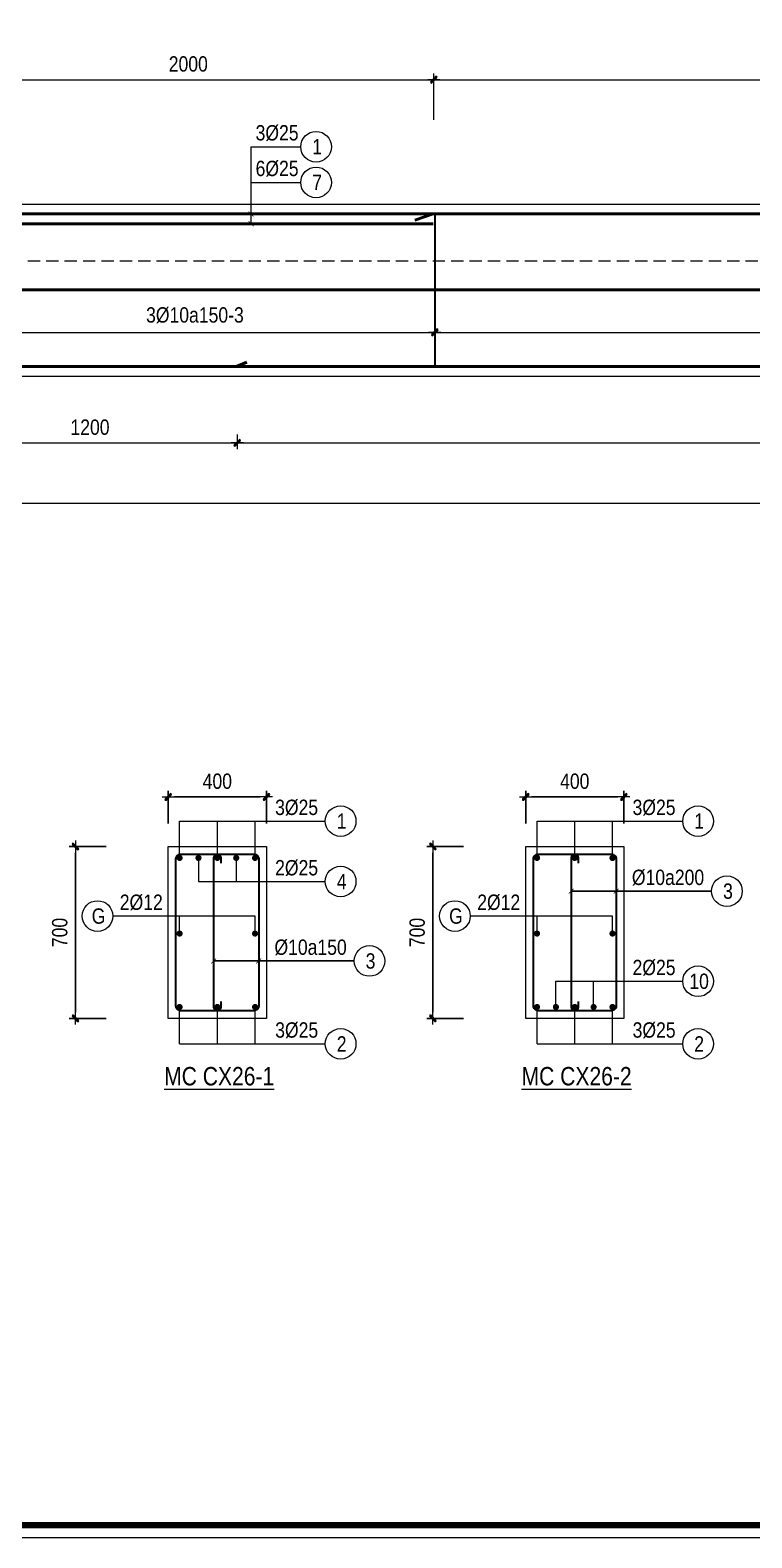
# Model space of a CAD drawing. Header units: millimetres. Extents: x 397144 to 8960116, y 345581 to 674207.
# Drawn here: x 4962242 to 4965183, y 602485 to 608630 of the extents above; entities that cross this region are included whole.
import ezdxf
from ezdxf.enums import TextEntityAlignment as Align
from ezdxf.xclip import XClip

# ---------------------------------------------------------------- set-up
doc = ezdxf.new("R2010")
doc.units = ezdxf.units.MM
doc.header["$XCLIPFRAME"] = 0
doc.header["$PDSIZE"] = -10
doc.linetypes.add('HIDDEN', pattern=[0.375, 0.25, -0.125])
doc.layers.get('0').update_dxf_attribs({"linetype": 'CONTINUOUS'})
doc.layers.get('Defpoints').update_dxf_attribs({"color": 12, "linetype": 'CONTINUOUS'})
for name, color, linetype, lineweight in [('CDAI', 8, 'CONTINUOUS', 30), ('CTHEP', 2, 'CONTINUOUS', 50), ('DBAO', 3, 'CONTINUOUS', 20), ('DGIONG', 4, 'CONTINUOUS', 13), ('KTH', 150, 'CONTINUOUS', 5), ('Net khuat', 8, 'HIDDEN', 13), ('STICK', 1, 'CONTINUOUS', 9), ('TEXT', 7, 'CONTINUOUS', 15)]:
    doc.layers.add(name, color=color, linetype=linetype, lineweight=lineweight)
doc.styles.add('Star-HelCon', font='VHELVCN_0.TTF')
doc.styles.add('TTP-HelCon', font='VHELVCN_0.TTF')
doc.styles.add('VNI-HELVE-CONDENSE', font='VHELVCN_0.TTF')
doc.dimstyles.new('kc-25', dxfattribs={"dimtxt": 62.5, "dimasz": 20, "dimexe": 20, "dimexo": 50, "dimgap": 25, "dimtad": 3, "dimdec": 0, "dimzin": 0, "dimdsep": 46, "dimtxsty": 'VNI-HELVE-CONDENSE', "dimblk": 'DIM', "dimcen": 2.5, "dimclrd": 256, "dimclre": 154, "dimclrt": 7, "dimaunit": 1, "dimadec": 0, "dimazin": 0, "dimtfac": 1, "dimtdec": 0, "dimtix": 1, "dimtmove": 0, "dimatfit": 3, "dimldrblk": 'DOT', "dimfxl": 1, "dimtolj": 1, "dimtzin": 0, "dimarcsym": 0})
doc.dimstyles.new('TTP-25', dxfattribs={"dimscale": 25, "dimtxt": 2.5, "dimasz": 1, "dimexe": 1, "dimexo": 1, "dimgap": 0.09, "dimtad": 0, "dimdec": 4, "dimrnd": 5, "dimzin": 9, "dimdsep": 46, "dimtxsty": 'TTP-HelCon', "dimblk": 'Stick1', "dimcen": 0.09, "dimdle": 1.5, "dimclrd": 256, "dimclre": 256, "dimclrt": 7, "dimadec": 0, "dimazin": 0, "dimtfac": 1, "dimtdec": 4, "dimtmove": 0, "dimatfit": 3, "dimldrblk": '_ArchTick1', "dimfxl": 1, "dimtvp": 1, "dimtolj": 1, "dimtzin": 0, "dimarcsym": 0})

# ---------------------------------------------------------------- blocks, each defined once
blk = doc.blocks.new('CHG_XX_Khung ten')
blk.add_lwpolyline([(15, 579), (826, 579), (826, 15), (15, 15)], close=True)
at = {"color": 4, "linetype": 'Continuous', "const_width": 1}
blk.add_lwpolyline([(17, 577), (824, 577), (824, 17), (17, 17)], close=True, dxfattribs=at)
blk = doc.blocks.new('Stick1')
at = {"layer": 'STICK'}
h = blk.add_hatch(color=256, dxfattribs=at)
edge = h.paths.add_edge_path()
edge.add_line((0.3, 0.5), (-0.5, -0.3))
edge.add_arc((-0.4, -0.4), 0.141, 135, 315)
edge.add_line((-0.3, -0.5), (0.5, 0.3))
edge.add_arc((0.4, 0.4), 0.141, 315, 495)
blk.add_line((1, 0), (-1, 0), dxfattribs=at)
blk.add_lwpolyline([(0.3, 0.5), (-0.5, -0.3, 1), (-0.3, -0.5), (0.5, 0.3, 1), (0.3, 0.5, 1)], format="xyb", dxfattribs=at)
blk = doc.blocks.new('*D1468')
at = {"layer": 'Defpoints', "color": 0, "ltscale": 500, "transparency": 16777216}
for p in [(4962805.1, 605504.8), (4962805.1, 605371.5), (4963205.1, 605371.5)]:
    blk.add_point(p, dxfattribs=at)
at = {"layer": 'KTH', "lineweight": -2, "ltscale": 500, "transparency": 16777216}
for p, q in [((4962805.1, 605396.5), (4962805.1, 605529.8)), ((4963205.1, 605396.5), (4963205.1, 605529.8)), ((4963180.1, 605504.8), (4962830.1, 605504.8))]:
    blk.add_line(p, q, dxfattribs=at)
at = {"layer": 'KTH', "lineweight": -2, "ltscale": 500, "transparency": 16777216, "xscale": 25, "yscale": 25, "zscale": 25, "rotation": 180}
blk.add_blockref('Stick1', (4962805.1, 605504.8), dxfattribs=at)
at = {"layer": 'KTH', "lineweight": -2, "ltscale": 500, "transparency": 16777216, "xscale": 25, "yscale": 25, "zscale": 25}
blk.add_blockref('Stick1', (4963205.1, 605504.8), dxfattribs=at)
at = {"layer": 'KTH', "color": 7, "ltscale": 500, "transparency": 16777216, "insert": (4963005.1, 605568.6), "char_height": 62.5, "attachment_point": 5, "style": 'TTP-HelCon'}
blk.add_mtext('\\A1;400', dxfattribs=at)
blk = doc.blocks.new('_ArchTick1')
at = {"color": 0, "const_width": 3.81}
blk.add_lwpolyline([(-12.7, -12.7), (12.7, 12.7)], dxfattribs=at)
blk = doc.blocks.new('*D1469')
at = {"layer": 'Defpoints', "color": 0, "ltscale": 500, "transparency": 16777216}
for p in [(4962576.7, 605302.5), (4962426.9, 604602.5), (4962576.7, 604602.5)]:
    blk.add_point(p, dxfattribs=at)
at = {"layer": 'KTH', "lineweight": -2, "ltscale": 500, "transparency": 16777216}
for p, q in [((4962551.7, 605302.5), (4962401.9, 605302.5)), ((4962426.9, 605277.5), (4962426.9, 604627.5)), ((4962551.7, 604602.5), (4962401.9, 604602.5))]:
    blk.add_line(p, q, dxfattribs=at)
at = {"layer": 'KTH', "lineweight": -2, "ltscale": 500, "transparency": 16777216, "xscale": 25, "yscale": 25, "zscale": 25}
for p, rotation in [((4962426.9, 605302.5), 90), ((4962426.9, 604602.5), 270)]:
    blk.add_blockref('Stick1', p, dxfattribs=dict(at, rotation=rotation))
at = {"layer": 'KTH', "color": 7, "ltscale": 500, "transparency": 16777216, "insert": (4962363.1, 604952.5), "char_height": 62.5, "attachment_point": 5, "rotation": 90, "style": 'TTP-HelCon'}
blk.add_mtext('\\A1;700', dxfattribs=at)
blk = doc.blocks.new('DIM')
h = blk.add_hatch(color=1)
h.paths.add_polyline_path([(0.49, 0.29, 1), (0.29, 0.49), (-0.19, 0), (0.19, 0)])
h.paths.add_polyline_path([(0.19, 0), (-0.19, 0), (-0.49, -0.29, 1), (-0.29, -0.49)])
at = {"color": 9}
for p, q in [((-0.19, 0), (-1.5, 0)), ((0.19, 0), (1.5, 0))]:
    blk.add_line(p, q, dxfattribs=at)
at = {"color": 1}
for p, q in [((-0.49, -0.29), (0.29, 0.49)), ((-0.29, -0.49), (0.49, 0.29)), ((-0.19, 0), (0.19, 0))]:
    blk.add_line(p, q, dxfattribs=at)
blk.add_arc((-0.39, -0.39), 0.138, 135, 315, dxfattribs=at)
blk = doc.blocks.new('*D1470')
at = {"layer": 'Defpoints', "color": 0, "ltscale": 500, "transparency": 16777216}
for p in [(4964261.6, 605504.8), (4964261.6, 605371.5), (4964661.6, 605371.5)]:
    blk.add_point(p, dxfattribs=at)
at = {"layer": 'KTH', "lineweight": -2, "ltscale": 500, "transparency": 16777216}
for p, q in [((4964261.6, 605396.5), (4964261.6, 605529.8)), ((4964661.6, 605396.5), (4964661.6, 605529.8)), ((4964636.6, 605504.8), (4964286.6, 605504.8))]:
    blk.add_line(p, q, dxfattribs=at)
at = {"layer": 'KTH', "lineweight": -2, "ltscale": 500, "transparency": 16777216, "xscale": 25, "yscale": 25, "zscale": 25, "rotation": 180}
blk.add_blockref('Stick1', (4964261.6, 605504.8), dxfattribs=at)
at = {"layer": 'KTH', "lineweight": -2, "ltscale": 500, "transparency": 16777216, "xscale": 25, "yscale": 25, "zscale": 25}
blk.add_blockref('Stick1', (4964661.6, 605504.8), dxfattribs=at)
at = {"layer": 'KTH', "color": 7, "ltscale": 500, "transparency": 16777216, "insert": (4964461.6, 605568.6), "char_height": 62.5, "attachment_point": 5, "style": 'TTP-HelCon'}
blk.add_mtext('\\A1;400', dxfattribs=at)
blk = doc.blocks.new('*D1471')
at = {"layer": 'Defpoints', "color": 0, "ltscale": 500, "transparency": 16777216}
for p in [(4964033.2, 605302.5), (4963883.4, 604602.5), (4964033.2, 604602.5)]:
    blk.add_point(p, dxfattribs=at)
at = {"layer": 'KTH', "lineweight": -2, "ltscale": 500, "transparency": 16777216}
for p, q in [((4964008.2, 605302.5), (4963858.4, 605302.5)), ((4963883.4, 605277.5), (4963883.4, 604627.5)), ((4964008.2, 604602.5), (4963858.4, 604602.5))]:
    blk.add_line(p, q, dxfattribs=at)
at = {"layer": 'KTH', "lineweight": -2, "ltscale": 500, "transparency": 16777216, "xscale": 25, "yscale": 25, "zscale": 25}
for p, rotation in [((4963883.4, 605302.5), 90), ((4963883.4, 604602.5), 270)]:
    blk.add_blockref('Stick1', p, dxfattribs=dict(at, rotation=rotation))
at = {"layer": 'KTH', "color": 7, "ltscale": 500, "transparency": 16777216, "insert": (4963819.5, 604952.5), "char_height": 62.5, "attachment_point": 5, "rotation": 90, "style": 'TTP-HelCon'}
blk.add_mtext('\\A1;700', dxfattribs=at)
blk = doc.blocks.new('*D8578')
at = {"layer": 'Defpoints', "color": 0, "transparency": 16777216}
for p in [(5084211.6, 546752.9), (5082256.6, 546670.4), (5084211.6, 546612.9)]:
    blk.add_point(p, dxfattribs=at)
at = {"layer": 'KTH', "lineweight": -2, "transparency": 16777216}
for p, q in [((5084211.6, 546727.9), (5084211.6, 546587.9)), ((5082256.6, 546645.4), (5082256.6, 546587.9)), ((5082281.6, 546612.9), (5084186.6, 546612.9))]:
    blk.add_line(p, q, dxfattribs=at)
at = {"layer": 'KTH', "lineweight": -2, "transparency": 16777216, "xscale": 25, "yscale": 25, "zscale": 25, "rotation": 180}
blk.add_blockref('Stick1', (5082256.6, 546612.9), dxfattribs=at)
at = {"layer": 'KTH', "lineweight": -2, "transparency": 16777216, "xscale": 25, "yscale": 25, "zscale": 25}
blk.add_blockref('Stick1', (5084211.6, 546612.9), dxfattribs=at)
at = {"layer": 'KTH', "color": 7, "transparency": 16777216, "insert": (5083234.1, 546682.8), "char_height": 62.5, "attachment_point": 5, "style": 'TTP-HelCon'}
blk.add_mtext('\\A1;3Þ10a150-3', dxfattribs=at)
blk = doc.blocks.new('*D8532')
at = {"layer": 'Defpoints', "color": 0, "transparency": 16777216}
for p in [(5084207.6, 547642.8), (5082206.6, 547453.8), (5084207.6, 547453.8)]:
    blk.add_point(p, dxfattribs=at)
at = {"layer": 'KTH', "lineweight": -2, "transparency": 16777216}
for p, q in [((5082206.6, 547478.8), (5082206.6, 547667.8)), ((5082231.6, 547642.8), (5084182.6, 547642.8)), ((5084207.6, 547478.8), (5084207.6, 547667.8))]:
    blk.add_line(p, q, dxfattribs=at)
at = {"layer": 'KTH', "lineweight": -2, "transparency": 16777216, "xscale": 25, "yscale": 25, "zscale": 25, "rotation": 180}
blk.add_blockref('Stick1', (5082206.6, 547642.8), dxfattribs=at)
at = {"layer": 'KTH', "lineweight": -2, "transparency": 16777216, "xscale": 25, "yscale": 25, "zscale": 25}
blk.add_blockref('Stick1', (5084207.6, 547642.8), dxfattribs=at)
at = {"layer": 'KTH', "color": 7, "transparency": 16777216, "insert": (5083207.1, 547706.6), "char_height": 62.5, "attachment_point": 5, "style": 'TTP-HelCon'}
blk.add_mtext('\\A1;2000', dxfattribs=at)
blk = doc.blocks.new('*D8537')
at = {"layer": 'Defpoints', "color": 0, "transparency": 16777216}
for p in [(5084211.6, 546752.9), (5088351.6, 546752.8), (5088351.6, 546612.8)]:
    blk.add_point(p, dxfattribs=at)
at = {"layer": 'KTH', "lineweight": -2, "transparency": 16777216}
for p, q in [((5084211.6, 546727.9), (5084211.6, 546587.8)), ((5088351.6, 546727.8), (5088351.6, 546587.8)), ((5084236.6, 546612.8), (5088326.6, 546612.8))]:
    blk.add_line(p, q, dxfattribs=at)
at = {"layer": 'KTH', "lineweight": -2, "transparency": 16777216, "xscale": 25, "yscale": 25, "zscale": 25, "rotation": 180}
blk.add_blockref('Stick1', (5084211.6, 546612.8), dxfattribs=at)
at = {"layer": 'KTH', "lineweight": -2, "transparency": 16777216, "xscale": 25, "yscale": 25, "zscale": 25}
blk.add_blockref('Stick1', (5088351.6, 546612.8), dxfattribs=at)
at = {"layer": 'KTH', "color": 7, "transparency": 16777216, "insert": (5086281.6, 546682.7), "char_height": 62.5, "attachment_point": 5, "style": 'TTP-HelCon'}
blk.add_mtext('\\A1;3Þ10a200-3', dxfattribs=at)
blk = doc.blocks.new('*D8539')
at = {"layer": 'Defpoints', "color": 0, "transparency": 16777216}
for p in [(5088355.6, 547642.8), (5084207.6, 547453.8), (5088355.6, 547442.8)]:
    blk.add_point(p, dxfattribs=at)
at = {"layer": 'KTH', "lineweight": -2, "transparency": 16777216}
for p, q in [((5084207.6, 547478.8), (5084207.6, 547667.8)), ((5084232.6, 547642.8), (5088330.6, 547642.8)), ((5088355.6, 547467.8), (5088355.6, 547667.8))]:
    blk.add_line(p, q, dxfattribs=at)
at = {"layer": 'KTH', "lineweight": -2, "transparency": 16777216, "xscale": 25, "yscale": 25, "zscale": 25, "rotation": 180}
blk.add_blockref('Stick1', (5084207.6, 547642.8), dxfattribs=at)
at = {"layer": 'KTH', "lineweight": -2, "transparency": 16777216, "xscale": 25, "yscale": 25, "zscale": 25}
blk.add_blockref('Stick1', (5088355.6, 547642.8), dxfattribs=at)
at = {"layer": 'KTH', "color": 7, "transparency": 16777216, "insert": (5086281.6, 547706.6), "char_height": 62.5, "attachment_point": 5, "style": 'TTP-HelCon'}
blk.add_mtext('\\A1;4150', dxfattribs=at)
blk = doc.blocks.new('*D1582')
at = {"layer": 'Defpoints', "color": 0, "transparency": 16777216}
for p in [(5091456.6, 546114.4), (5081956.6, 546013.3), (5091456.6, 545916.4)]:
    blk.add_point(p, dxfattribs=at)
at = {"layer": 'KTH', "lineweight": -2, "transparency": 16777216}
for p, q in [((5091456.6, 546089.4), (5091456.6, 545891.4)), ((5081956.6, 545988.3), (5081956.6, 545891.4)), ((5081981.6, 545916.4), (5091431.6, 545916.4))]:
    blk.add_line(p, q, dxfattribs=at)
at = {"layer": 'KTH', "lineweight": -2, "transparency": 16777216, "xscale": 25, "yscale": 25, "zscale": 25, "rotation": 180}
blk.add_blockref('Stick1', (5081956.6, 545916.4), dxfattribs=at)
at = {"layer": 'KTH', "lineweight": -2, "transparency": 16777216, "xscale": 25, "yscale": 25, "zscale": 25}
blk.add_blockref('Stick1', (5091456.6, 545916.4), dxfattribs=at)
at = {"layer": 'KTH', "color": 7, "transparency": 16777216, "insert": (5086706.6, 545980.3), "char_height": 62.5, "attachment_point": 5, "style": 'TTP-HelCon'}
blk.add_mtext('\\A1;9500', dxfattribs=at)
blk = doc.blocks.new('*D8544')
at = {"layer": 'Defpoints', "color": 0, "transparency": 16777216}
for p in [(5082206.6, 546436.5), (5083406.6, 546222.3), (5083406.6, 546162.3)]:
    blk.add_point(p, dxfattribs=at)
at = {"layer": 'KTH', "lineweight": -2, "transparency": 16777216}
for p, q in [((5082206.6, 546411.5), (5082206.6, 546137.3)), ((5083406.6, 546197.3), (5083406.6, 546137.3)), ((5082231.6, 546162.3), (5083381.6, 546162.3))]:
    blk.add_line(p, q, dxfattribs=at)
at = {"layer": 'KTH', "lineweight": -2, "transparency": 16777216, "xscale": 25, "yscale": 25, "zscale": 25, "rotation": 180}
blk.add_blockref('Stick1', (5082206.6, 546162.3), dxfattribs=at)
at = {"layer": 'KTH', "lineweight": -2, "transparency": 16777216, "xscale": 25, "yscale": 25, "zscale": 25}
blk.add_blockref('Stick1', (5083406.6, 546162.3), dxfattribs=at)
at = {"layer": 'KTH', "color": 7, "transparency": 16777216, "insert": (5082806.6, 546226.1), "char_height": 62.5, "attachment_point": 5, "style": 'TTP-HelCon'}
blk.add_mtext('\\A1;1200', dxfattribs=at)
blk = doc.blocks.new('*D8546')
at = {"layer": 'Defpoints', "color": 0, "transparency": 16777216}
for p in [(5083406.6, 546222.3), (5089156.6, 546197.3), (5089156.6, 546162.3)]:
    blk.add_point(p, dxfattribs=at)
at = {"layer": 'KTH', "lineweight": -2, "transparency": 16777216}
for p, q in [((5083406.6, 546197.3), (5083406.6, 546137.3)), ((5089156.6, 546172.3), (5089156.6, 546137.3)), ((5083431.6, 546162.3), (5089131.6, 546162.3))]:
    blk.add_line(p, q, dxfattribs=at)
at = {"layer": 'KTH', "lineweight": -2, "transparency": 16777216, "xscale": 25, "yscale": 25, "zscale": 25, "rotation": 180}
blk.add_blockref('Stick1', (5083406.6, 546162.3), dxfattribs=at)
at = {"layer": 'KTH', "lineweight": -2, "transparency": 16777216, "xscale": 25, "yscale": 25, "zscale": 25}
blk.add_blockref('Stick1', (5089156.6, 546162.3), dxfattribs=at)
at = {"layer": 'KTH', "color": 7, "transparency": 16777216, "insert": (5086281.6, 546226.1), "char_height": 62.5, "attachment_point": 5, "style": 'TTP-HelCon'}
blk.add_mtext('\\A1;5750', dxfattribs=at)
blk = doc.blocks.new('CX28')
at = {"layer": 'CTHEP'}
blk.add_line((5053030.18222, 532731.7149), (5097531.87558, 532731.66677), dxfattribs=at)
for points in [[(5097715.24036, 532412.46726), (5097715.24036, 533040.65447), (5052876.45717, 533040.71921), (5052876.45717, 532414.45672)], [(5052911.67392, 532795.12013), (5052911.67392, 532418.73006), (5052911.67392, 532418.73006), (5053145.32759, 532418.707), (5068846.45578, 532418.67871), (5069420.50128, 532418.67683), (5097679.69928, 532418.65468), (5097679.69928, 532941.5302)]]:
    blk.add_lwpolyline(points, dxfattribs=at)
at = {"layer": 'DBAO'}
for points in [[(5052846.45717, 532059.7268), (5052846.45717, 533079.88995), (5068994.36202, 533079.65089)], [(5090646.45856, 532379.61946), (5097745.24037, 532379.61208), (5097745.24037, 533079.60878), (5068994.36202, 533079.65363)], [(5053146.45717, 532059.72297), (5053146.45717, 532379.69716), (5068846.45578, 532379.65466), (5068846.45578, 532059.65466)]]:
    blk.add_lwpolyline(points, dxfattribs=at)
at = {"layer": 'Net khuat', "ltscale": 200}
blk.add_lwpolyline([(5052846.45717, 532849.73002), (5097745.24037, 532849.73002)], dxfattribs=at)
blk = doc.blocks.new('CX26')
at = {"layer": 'CDAI', "ltscale": 52.5}
blk.add_line((5084211.60022, 547099.4025), (5084211.60022, 546473.4315), dxfattribs=at)
at = {"layer": 'CTHEP'}
for p, q in [((5084130.60421, 547070.39867), (5084205.60421, 547095.39867)), ((5080055.6423, 547055.46147), (5084205.60421, 547055.46147)), ((5058990.32788, 546786.46273), (5097842.02123, 546786.41461)), ((5083406.60421, 546475.51422), (5083446.10321, 546491.2061))]:
    blk.add_line(p, q, dxfattribs=at)
for points in [[(5098025.38601, 546467.2151), (5098025.38601, 547095.40231), (5058836.60282, 547095.46705), (5058836.60282, 546469.20456)], [(5058871.81958, 546849.86797), (5058871.81958, 546473.47789), (5058871.81958, 546473.47789), (5059405.47064, 546473.45484), (5065606.60282, 546473.42655), (5066180.64833, 546473.42466), (5097991.31059, 546473.40252), (5097991.31059, 546996.27803)]]:
    blk.add_lwpolyline(points, dxfattribs=at)
at = {"layer": 'DBAO'}
for points in [[(5090956.60421, 546434.3673), (5098055.38602, 546434.35991), (5098055.38602, 547134.35662), (5065754.50907, 547134.40146)], [(5082206.60421, 546434.37763), (5090356.60281, 546434.36806)]]:
    blk.add_lwpolyline(points, dxfattribs=at)
at = {"layer": 'DGIONG'}
for centre in [(5083727.80097, 547369.27902), (5083727.80097, 547223.98002)]:
    blk.add_circle(centre, 62.5, dxfattribs=at)
at = {"layer": 'Net khuat', "ltscale": 200}
blk.add_lwpolyline([(5058806.60282, 546904.47786), (5098055.38602, 546904.47786)], dxfattribs=at)
at = {"layer": 'TEXT', "style": 'TTP-HelCon'}
for s, p in [('3Þ25', (5083481.29092, 547395.13197)), ('6Þ25', (5083481.29092, 547249.83297))]:
    blk.add_text(s, height=62.5, dxfattribs=at).set_placement(p)
at = {"layer": 'TEXT', "style": 'Star-HelCon'}
for s, p in [('1', (5083731.96764, 547369.27902)), ('7', (5083731.96764, 547223.98002))]:
    blk.add_text(s, height=62.5, dxfattribs=at).set_placement(p, align=Align.MIDDLE)
at = {"layer": 'KTH'}
for base, p1, p2, picture, middle in [((5084207.60022, 547642.77608), (5082206.60022, 547453.77225), (5084207.60022, 547453.77225), '*D8532', (5083207.10022, 547706.60941)), ((5088355.60281, 547642.77608), (5084207.60022, 547453.77225), (5088355.60281, 547442.79301), '*D8539', (5086281.60152, 547706.60941)), ((5091456.60281, 545916.41758), (5081956.60281, 546013.26876), (5091456.60281, 546114.40058), '*D1582', (5086706.60281, 545980.25091))]:
    dim = blk.add_linear_dim(base=base, p1=p1, p2=p2, angle=180, dimstyle='TTP-25', override={"dimtmove": 1}, dxfattribs=at)
    dim.commit()
    dim.dimension.update_dxf_attribs({"geometry": picture, "text_midpoint": middle})
for base, p1, p2, text, picture, middle in [((5084211.60022, 546612.89844), (5082256.60022, 546670.37179), (5084211.60022, 546752.91162), '3Þ10a150-3', '*D8578', (5083234.10022, 546682.81511)), ((5088351.60281, 546612.82309), (5084211.60022, 546752.91162), (5088351.60281, 546752.84332), '3Þ10a200-3', '*D8537', (5086281.60152, 546682.73975))]:
    dim = blk.add_linear_dim(base=base, p1=p1, p2=p2, text=text, dimstyle='TTP-25', override={"dimtmove": 1}, dxfattribs=at)
    dim.commit()
    dim.dimension.update_dxf_attribs({"geometry": picture, "text_midpoint": middle})
for base, p1, p2, picture, middle in [((5083406.60421, 546162.30573), (5082206.60421, 546436.4916), (5083406.60421, 546222.25691), '*D8544', (5082806.60421, 546226.13907)), ((5089156.60281, 546162.30573), (5083406.60421, 546222.25691), (5089156.60281, 546197.25691), '*D8546', (5086281.60351, 546226.13907))]:
    dim = blk.add_linear_dim(base=base, p1=p1, p2=p2, dimstyle='TTP-25', override={"dimtmove": 1}, dxfattribs=at)
    dim.commit()
    dim.dimension.update_dxf_attribs({"geometry": picture, "text_midpoint": middle})
at = {"layer": 'DGIONG'}
for points in [[(5083462.77915, 547095.47091), (5083462.77889, 547369.27902), (5083665.30097, 547369.27902)], [(5083462.7788, 547055.47091), (5083462.77854, 547223.98002), (5083665.30062, 547223.98002)]]:
    blk.add_leader(points, dimstyle='kc-25', override={"dimtad": 0, "dimldrblk": 'ArchTick', "dimfxl": 100, "dimarcsym": 1}, dxfattribs=at)

msp = doc.modelspace()

# ---------------------------------------------------------------- block references
at = {"layer": 'DBAO'}
ref = msp.add_blockref('CX28', (-92613.77133, 74707.18727), dxfattribs=at)
XClip(ref).set_block_clipping_path([(5068715.8839562088, 531416.7996376278), (5082106.5128446845, 533729.3399608198)])
ref = msp.add_blockref('CX28', (-105064.3371, 71864.5285), dxfattribs=at)
XClip(ref).set_block_clipping_path([(5081149.0594110629, 531411.0019548647), (5097865.1793135181, 533729.3399608198)])
at = {"layer": 'KTH', "ltscale": 0.8, "xscale": 25.92478421702978, "yscale": 25.92478421702978, "zscale": 25.92478421702978}
msp.add_blockref('CHG_XX_Khung ten', (4953653.34321, 602096.26671), dxfattribs=at)

# ---------------------------------------------------------------- next in the draw order: linework, layer by layer
at = {"layer": 'CDAI'}
for points in [[(4962855.11011, 605271.26108), (4963155.11011, 605271.26108, -0.4142135624), (4963173.86011, 605252.51108), (4963173.86011, 604652.51108, -0.4142135624), (4963155.11011, 604633.76108), (4962855.11011, 604633.76108, -0.4142135624), (4962836.36011, 604652.51108), (4962836.36011, 605252.51108, -0.4142135624)], [(4964311.58496, 605271.26108), (4964611.58496, 605271.26108, -0.4142135624), (4964630.33496, 605252.51108), (4964630.33496, 604652.51108, -0.4142135624), (4964611.58496, 604633.76108), (4964311.58496, 604633.76108, -0.4142135624), (4964292.83496, 604652.51108), (4964292.83496, 605252.51108, -0.4142135624)]]:
    msp.add_lwpolyline(points, format="xyb", close=True, dxfattribs=at)
for points in [[(4963020.11011, 605234.34109), (4963020.11011, 605256.26108, 0.4142135624), (4963005.11011, 605271.26108), (4963005.11011, 605271.26108, 0.4142135624), (4962990.11011, 605256.26108), (4962990.11011, 604648.76108, 0.4142135624), (4963005.11011, 604633.76108), (4963005.11011, 604633.76108, 0.4142135624), (4963020.11011, 604648.76108), (4963020.11011, 604670.68107)], [(4964476.58496, 605234.34109), (4964476.58496, 605256.26108, 0.4142135624), (4964461.58496, 605271.26108), (4964461.58496, 605271.26108, 0.4142135624), (4964446.58496, 605256.26108), (4964446.58496, 604648.76108, 0.4142135624), (4964461.58496, 604633.76108), (4964461.58496, 604633.76108, 0.4142135624), (4964476.58496, 604648.76108), (4964476.58496, 604670.68107)]]:
    msp.add_lwpolyline(points, format="xyb", dxfattribs=at)
at = {"layer": 'CTHEP', "const_width": 12.5}
for points in [[(4962845.11011, 605256.26108, 1), (4962857.61011, 605256.26108, 1)], [(4962921.98511, 605256.26108, 1), (4962934.48511, 605256.26108, 1)], [(4962998.86011, 605256.26108, 1), (4963011.36011, 605256.26108, 1)], [(4963088.23511, 605256.26108, -1), (4963075.73511, 605256.26108, -1)], [(4963152.61011, 605256.26108, 1), (4963165.11011, 605256.26108, 1)], [(4964301.58496, 605256.26108, 1), (4964314.08496, 605256.26108, 1)], [(4964455.33496, 605256.26108, 1), (4964467.83496, 605256.26108, 1)], [(4964609.08496, 605256.26108, 1), (4964621.58496, 605256.26108, 1)], [(4962857.61011, 604948.10414, -1), (4962845.11011, 604948.10414, -1)], [(4963165.11011, 604948.10414, -1), (4963152.61011, 604948.10414, -1)], [(4964314.08496, 604948.10414, -1), (4964301.58496, 604948.10414, -1)], [(4964621.58496, 604948.10414, -1), (4964609.08496, 604948.10414, -1)], [(4962845.11011, 604648.76108, 1), (4962857.61011, 604648.76108, 1)], [(4962998.86011, 604648.76108, 1), (4963011.36011, 604648.76108, 1)], [(4963152.61011, 604648.76108, 1), (4963165.11011, 604648.76108, 1)], [(4964301.58496, 604648.76108, 1), (4964314.08496, 604648.76108, 1)], [(4964378.45996, 604648.76108, 1), (4964390.95996, 604648.76108, 1)], [(4964455.33496, 604648.76108, 1), (4964467.83496, 604648.76108, 1)], [(4964532.20996, 604648.76108, 1), (4964544.70996, 604648.76108, 1)], [(4964609.08496, 604648.76108, 1), (4964621.58496, 604648.76108, 1)]]:
    msp.add_lwpolyline(points, format="xyb", close=True, dxfattribs=at)
at = {"layer": 'DBAO', "flags": 128}
for points in [[(4962805.11011, 605302.51108), (4963205.11011, 605302.51108)], [(4963205.11011, 605302.51108), (4963205.11011, 604602.51108), (4962805.11011, 604602.51108), (4962805.11011, 605302.51108)], [(4964261.58496, 605302.51108), (4964661.58496, 605302.51108)], [(4964661.58496, 605302.51108), (4964661.58496, 604602.51108), (4964261.58496, 604602.51108), (4964261.58496, 605302.51108)]]:
    msp.add_lwpolyline(points, dxfattribs=at)
at = {"layer": 'DGIONG'}
for p, q in [((4962851.36011, 605256.26108), (4962851.36011, 605406.26108)), ((4962851.36011, 605406.26108), (4963445.11011, 605406.26108)), ((4963005.11011, 605256.26108), (4963005.11011, 605406.26108)), ((4963158.86011, 605256.26108), (4963158.86011, 605406.26108)), ((4964307.83496, 605256.26108), (4964307.83496, 605406.26108)), ((4964307.83496, 605406.26108), (4964901.58496, 605406.26108)), ((4964461.58496, 605256.26108), (4964461.58496, 605406.26108)), ((4964615.33496, 605256.26108), (4964615.33496, 605406.26108)), ((4962928.23511, 605256.26108), (4962928.23511, 605160.21658)), ((4963081.98511, 605256.26108), (4963081.98511, 605160.21658)), ((4962928.23511, 605160.21658), (4963445.11011, 605160.21658)), ((4963158.86011, 605019.48593), (4962579.31259, 605019.48593)), ((4962851.36011, 604948.10414), (4962851.36011, 605019.48593)), ((4963158.86011, 604948.10414), (4963158.86011, 605019.48593)), ((4964615.33496, 605019.48593), (4964035.78744, 605019.48593)), ((4964307.83496, 604948.10414), (4964307.83496, 605019.48593)), ((4964615.33496, 604948.10414), (4964615.33496, 605019.48593)), ((4964384.70996, 604753.68205), (4964901.58496, 604753.68205)), ((4964384.70996, 604648.76108), (4964384.70996, 604753.68205)), ((4964538.45996, 604648.76108), (4964538.45996, 604753.68205)), ((4962851.36011, 604498.76108), (4962851.36011, 604648.76108)), ((4963005.11011, 604498.76108), (4963005.11011, 604648.76108)), ((4963158.86011, 604498.76108), (4963158.86011, 604648.76108)), ((4964307.83496, 604498.76108), (4964307.83496, 604648.76108)), ((4964461.58496, 604498.76108), (4964461.58496, 604648.76108)), ((4964615.33496, 604498.76108), (4964615.33496, 604648.76108)), ((4962851.36011, 604498.76108), (4963445.11011, 604498.76108)), ((4964307.83496, 604498.76108), (4964901.58496, 604498.76108))]:
    msp.add_line(p, q, dxfattribs=at)
for centre in [(4963507.61011, 605406.26108), (4964964.08496, 605406.26108), (4963507.61011, 605160.21658), (4965081.67286, 605120.95936), (4962516.81259, 605019.48593), (4963973.28744, 605019.48593), (4963625.19801, 604836.32543), (4964964.08496, 604753.68205), (4963507.61011, 604498.76108), (4964964.08496, 604498.76108)]:
    msp.add_circle(centre, 62.5, dxfattribs=at)

# ---------------------------------------------------------------- next in the draw order: block references
at = {"layer": 'DBAO'}
ref = msp.add_blockref('CX26', (-120320.37871, 60785.45379), dxfattribs=at)
XClip(ref).set_block_clipping_path([(5074603.142418419, 545492.2473826082), (5091611.0635461612, 547795.0708696508)])

# ---------------------------------------------------------------- next in the draw order: texts
at = {"layer": 'TEXT', "style": 'TTP-HelCon'}
for s, p in [('3Þ25', (4963240.56844, 605431.26108)), ('3Þ25', (4964697.04329, 605431.26108)), ('2Þ25', (4963240.56844, 605185.21658)), ('Þ10a200', (4964694.26917, 605145.95936)), ('2Þ12', (4962607.60426, 605044.48593)), ('2Þ12', (4964064.07911, 605044.48593)), ('Þ10a150', (4963237.79432, 604861.32543)), ('2Þ25', (4964697.04329, 604778.68205)), ('3Þ25', (4963240.83378, 604523.76108)), ('3Þ25', (4964697.30863, 604523.76108))]:
    msp.add_text(s, height=62.5, dxfattribs=at).set_placement(p)
at = {"layer": 'TEXT', "style": 'Star-HelCon'}
for s, p in [('1', (4963511.77677, 605406.26108)), ('1', (4964968.25162, 605406.26108)), ('4', (4963511.77677, 605160.21658)), ('3', (4965085.83953, 605120.95936)), ('G', (4962520.97926, 605019.48593)), ('G', (4963977.45411, 605019.48593)), ('3', (4963629.36468, 604836.32543)), ('10', (4964968.25162, 604753.68205)), ('2', (4963511.77677, 604498.76108)), ('2', (4964968.25162, 604498.76108))]:
    msp.add_text(s, height=62.5, dxfattribs=at).set_placement(p, align=Align.MIDDLE)
at = {"layer": 'TEXT', "style": 'TTP-HelCon'}
for s, p in [('%%UMC CX26-1', (4963012.55813, 604329.21754)), ('%%UMC CX26-2', (4964469.03298, 604329.21754))]:
    msp.add_text(s, height=75, dxfattribs=at).set_placement(p, align=Align.CENTER)

# ---------------------------------------------------------------- next in the draw order: dimensions: what is measured, and where the dimension line sits
at = {"layer": 'KTH', "ltscale": 500}
for base, p1, p2, picture, middle in [((4962805.11011, 605504.76108), (4963205.11011, 605371.52303), (4962805.11011, 605371.52303), '*D1468', (4963005.11011, 605568.59441)), ((4964261.58496, 605504.76108), (4964661.58496, 605371.52303), (4964261.58496, 605371.52303), '*D1470', (4964461.58496, 605568.59441))]:
    dim = msp.add_linear_dim(base=base, p1=p1, p2=p2, dimstyle='TTP-25', override={"dimtxsty": 'TTP-HelCon'}, dxfattribs=at)
    dim.commit()
    dim.dimension.update_dxf_attribs({"geometry": picture, "text_midpoint": middle})
for base, p1, p2, picture, middle in [((4962426.9031, 604602.51108), (4962576.73591, 605302.51108), (4962576.73591, 604602.51108), '*D1469', (4962363.06976, 604952.51108)), ((4963883.37795, 604602.51108), (4964033.21076, 605302.51108), (4964033.21076, 604602.51108), '*D1471', (4963819.54461, 604952.51108))]:
    dim = msp.add_linear_dim(base=base, p1=p1, p2=p2, angle=90, dimstyle='TTP-25', override={"dimtxsty": 'TTP-HelCon'}, dxfattribs=at)
    dim.commit()
    dim.dimension.update_dxf_attribs({"geometry": picture, "text_midpoint": middle})

# ---------------------------------------------------------------- next in the draw order: leaders
at = {"layer": 'DGIONG'}
for points in [[(4964446.58496, 605120.95936), (4964848.54698, 605120.95936)], [(4964630.33496, 605120.95936), (4965019.17286, 605120.95936)], [(4962990.11011, 604836.32543), (4963392.07212, 604836.32543)], [(4963173.86011, 604836.32543), (4963562.69801, 604836.32543)]]:
    msp.add_leader(points, dimstyle='kc-25', override={"dimtad": 0, "dimldrblk": 'ArchTick', "dimfxl": 100, "dimarcsym": 1}, dxfattribs=at)

doc.saveas('drawing.dxf')
